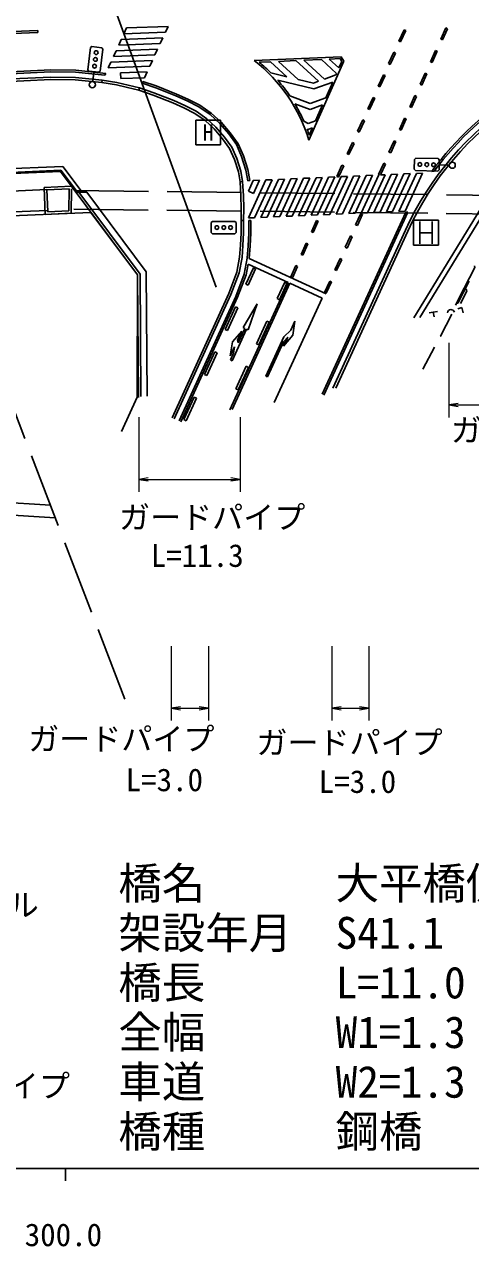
# Model space of a CAD drawing. Units: millimetres, scale not verified. Extents: x 40000 to 680000, y 20000 to 380000.
# Drawn here: x 364707 to 400636, y 198715 to 297182 of the extents above; entities that cross this region are included whole.
import ezdxf
from ezdxf.enums import TextEntityAlignment as Align

# ---------------------------------------------------------------- set-up
doc = ezdxf.new("R2010")
doc.units = ezdxf.units.MM
doc.header["$LTSCALE"] = 1000
doc.linetypes.add('DASHED', pattern=[7.5, 6, -1.5])
for name, color, linetype, lineweight in [('M-BGD', 7, 'Continuous', 25), ('M-BGD-EXST', 7, 'Continuous', 25), ('M-BMK-ROW', 30, 'Continuous', 25), ('M-STR-HTXT', 7, 'Continuous', 13), ('M-STR-STRC', 7, 'Continuous', 25), ('M-TTL-BAND', 7, 'Continuous', 25)]:
    doc.layers.add(name, color=color, linetype=linetype, lineweight=lineweight)
doc.styles.add('ＭＳ ゴシック', font='')
doc.styles.get('ＭＳ ゴシック').set_extended_font_data('MS Gothic')

# ---------------------------------------------------------------- blocks, each defined once
blk = doc.blocks.new('open_arrow')
at = {"color": 0, "linetype": 'Continuous', "lineweight": -2}
blk.add_lwpolyline([(7.5, 1.25), (0, 0), (7.5, -1.25)], dxfattribs=at)

msp = doc.modelspace()

# ---------------------------------------------------------------- linework, layer by layer
at = {"layer": 'M-BGD'}
for p, q in [((366834, 292943), (358904, 292567)), ((366837, 292743), (358913, 292367)), ((368806, 292911), (366834, 292943)), ((368795, 292711), (366837, 292743)), ((370935, 292496), (368795, 292711)), ((370960, 292694), (368806, 292911)), ((370960, 292694), (370935, 292496)), ((372111, 292308), (370935, 292496)), ((372150, 292505), (370960, 292694)), ((373056, 292295), (372150, 292505)), ((373009, 292100), (372111, 292308)), ((373909, 291877), (373009, 292100)), ((373965, 292070), (373056, 292295)), ((373965, 292070), (373909, 291877)), ((375061, 291495), (373909, 291877)), ((375130, 291683), (373965, 292070)), ((376659, 290862), (375061, 291495)), ((376737, 291046), (375130, 291683)), ((377537, 290464), (376659, 290862)), ((377623, 290645), (376737, 291046)), ((378535, 290187), (377623, 290645)), ((378432, 290015), (377537, 290464)), ((379259, 289430), (378432, 290015)), ((379385, 289586), (378535, 290187)), ((380130, 288902), (379385, 289586)), ((379986, 288762), (379259, 289430)), ((380670, 287976), (379986, 288762)), ((380828, 288100), (380130, 288902)), ((381230, 287189), (380670, 287976)), ((381404, 287288), (380828, 288100)), ((381613, 286312), (381230, 287189)), ((381800, 286383), (381404, 287288)), ((356499, 285254), (367793, 285744)), ((367793, 285744), (369349, 283662)), ((381938, 285301), (381613, 286312)), ((382133, 285349), (381800, 286383)), ((356613, 284958), (367648, 285438)), ((356651, 284860), (367599, 285336)), ((367599, 285336), (373822, 277002)), ((367648, 285438), (368973, 283663)), ((382075, 284512), (381938, 285301)), ((382274, 284535), (382133, 285349)), ((357183, 283474), (366500, 283882)), ((366292, 284050), (368490, 284145)), ((366386, 281881), (366292, 284050)), ((366577, 282090), (366500, 283882)), ((366501, 283858), (368299, 283936)), ((368299, 283936), (368279, 282164)), ((368499, 283945), (368476, 281972)), ((369724, 283660), (368973, 283663)), ((369098, 283663), (374021, 277069)), ((369724, 283660), (374520, 277237)), ((382075, 284512), (382274, 284535)), ((382142, 283357), (382075, 284512)), ((382342, 283366), (382274, 284535)), ((382174, 282367), (382142, 283357)), ((382374, 282368), (382342, 283366)), ((401914, 283109), (396080, 273541)), ((402191, 282794), (396563, 273565)), ((357818, 281821), (366573, 282203)), ((366386, 281882), (368476, 281972)), ((366577, 282090), (368279, 282164)), ((382153, 281399), (382174, 282367)), ((382353, 281397), (382374, 282368)), ((382154, 280389), (382153, 281399)), ((382353, 281397), (382153, 281399)), ((382354, 280384), (382353, 281397)), ((382100, 279390), (382154, 280389)), ((382299, 279378), (382354, 280384)), ((389554, 267874), (395394, 280620)), ((389778, 267884), (395576, 280536)), ((382035, 278424), (382100, 279390)), ((382233, 278398), (382299, 279378)), ((381803, 277230), (382035, 278424)), ((381997, 277175), (382233, 278398)), ((373822, 277002), (373883, 267120)), ((374083, 267202), (374021, 277069)), ((374582, 267223), (374520, 277237)), ((381155, 275493), (381803, 277230)), ((381340, 275417), (381997, 277175)), ((400119, 275946), (399418, 274574)), ((399599, 274731), (400528, 276503)), ((376592, 265495), (381155, 275493)), ((376774, 265412), (381340, 275417)), ((399594, 274723), (399599, 274731)), ((400338, 275684), (399828, 274690)), ((397296, 273936), (397630, 273995)), ((397630, 273995), (397963, 274055)), ((397630, 273995), (397697, 273620)), ((398202, 272065), (399130, 273837)), ((399929, 274364), (400045, 273955)), ((398197, 272056), (398202, 272065)), ((396804, 269400), (397733, 271172)), ((366795, 258447), (362167, 258732)), ((367190, 257420), (362106, 257734))]:
    msp.add_line(p, q, dxfattribs=at)
at = {"layer": 'M-BGD', "linetype": 'DASHED'}
for p, q in [((404699, 283387), (368297, 283799)), ((404682, 281887), (368280, 282299)), ((362579, 269425), (373090, 242056))]:
    msp.add_line(p, q, dxfattribs=at)
at = {"layer": 'M-BGD'}
for points in [[(400119, 275946), (400983, 277606), (400961, 277731)], [(400119, 275946), (400315, 275809), (400338, 275684)], [(399603, 274263), (399762, 274334), (399929, 274364)]]:
    msp.add_lwpolyline(points, dxfattribs=at)
for centre, radius, start, end in [((418122, 270205), 25000, 92.51535, 155.38024), ((418122, 270205), 24800, 92.51535, 155.38024), ((399064, 273908), 296, 18.27865, 171.71365)]:
    msp.add_arc(centre, radius, start, end, dxfattribs=at)
at = {"layer": 'M-BGD-EXST'}
for p, q in [((370030, 295318), (370142, 295406)), ((370142, 295406), (370936, 295310)), ((369815, 293531), (370030, 295318)), ((371023, 295199), (370807, 293412)), ((370936, 295310), (371023, 295199)), ((369902, 293420), (369815, 293531)), ((370696, 293324), (369902, 293420)), ((370203, 292578), (370299, 293372)), ((370807, 293412), (370696, 293324)), ((378507, 289483), (380507, 289483)), ((378507, 287483), (378507, 289483)), ((380507, 289483), (380507, 287483)), ((380507, 287483), (378507, 287483)), ((396100, 285511), (396118, 286311)), ((396118, 286311), (396220, 286409)), ((396220, 286409), (398020, 286368)), ((398020, 286368), (398117, 286266)), ((398117, 286266), (398099, 285466)), ((398908, 285848), (398108, 285866)), ((396198, 285409), (396100, 285511)), ((397997, 285368), (396198, 285409)), ((398099, 285466), (397997, 285368)), ((379756, 281214), (379856, 281314)), ((379757, 280414), (379756, 281214)), ((379856, 281314), (381656, 281315)), ((381656, 281315), (381756, 281215)), ((381756, 281215), (381757, 280415)), ((396041, 281405), (396041, 279405)), ((398041, 281405), (396041, 281405)), ((396541, 281305), (396541, 279505)), ((397541, 279505), (397541, 281305)), ((398041, 279405), (398041, 281405)), ((379857, 280314), (379757, 280414)), ((381657, 280315), (379857, 280314)), ((381757, 280415), (381657, 280315)), ((396541, 280405), (397541, 280405)), ((396041, 279405), (398041, 279405))]:
    msp.add_line(p, q, dxfattribs=at)
for centre, radius in [((370419, 294365), 150), ((370485, 294911), 150), ((370353, 293819), 150), ((370173, 292330), 250), ((396559, 285901), 150), ((397109, 285888), 150), ((397659, 285876), 150), ((399158, 285842), 250), ((380207, 280814), 150), ((380757, 280815), 150), ((381307, 280815), 150)]:
    msp.add_circle(centre, radius, dxfattribs=at)
at = {"layer": 'M-BMK-ROW'}
for p, q in [((370059, 282041), (363653, 281763)), ((373821, 277003), (370059, 282041)), ((373792, 267162), (373821, 277003)), ((372521, 264392), (373792, 267162))]:
    msp.add_line(p, q, dxfattribs=at)
at = {"layer": 'M-STR-HTXT'}
for p, q in [((398900, 271526), (398900, 265526)), ((398900, 266526), (413638, 266526)), ((373909, 265529), (373909, 259529)), ((382075, 265529), (382075, 259529)), ((373909, 260529), (382075, 260529)), ((376535, 247089), (376535, 241089)), ((379535, 247089), (379535, 241089)), ((389454, 247089), (389454, 241089)), ((392454, 247089), (392454, 241089)), ((376535, 242089), (379535, 242089)), ((389454, 242089), (392454, 242089))]:
    msp.add_line(p, q, dxfattribs=at)
at = {"layer": 'M-STR-STRC'}
for p, q in [((380157, 276005), (363525, 321779)), ((360791, 296477), (365786, 296694)), ((360797, 296327), (365793, 296544)), ((365786, 296694), (365793, 296544)), ((372715, 296438), (372926, 296896)), ((372715, 296438), (376059, 296554)), ((372926, 296896), (376269, 297012)), ((376269, 297012), (376059, 296554)), ((394865, 295848), (395281, 296757)), ((395418, 296694), (395001, 295785)), ((395281, 296757), (395418, 296694)), ((398233, 295995), (398649, 296905)), ((398786, 296842), (398369, 295933)), ((398649, 296905), (398786, 296842)), ((372295, 295523), (372505, 295981)), ((372295, 295523), (375640, 295639)), ((372505, 295981), (375849, 296097)), ((375849, 296097), (375640, 295639)), ((395001, 295785), (394865, 295848)), ((398369, 295933), (398233, 295995)), ((371875, 294608), (372085, 295066)), ((371875, 294608), (375220, 294724)), ((372085, 295066), (375430, 295182)), ((375430, 295182), (375220, 294724)), ((383217, 294271), (390212, 294579)), ((390130, 294425), (389258, 294387)), ((390130, 294425), (390267, 294203)), ((390212, 294579), (390436, 294215)), ((394032, 294029), (394448, 294938)), ((394585, 294876), (394168, 293967)), ((394448, 294938), (394585, 294876)), ((397399, 294177), (397816, 295086)), ((397952, 295024), (397536, 294115)), ((397816, 295086), (397952, 295024)), ((366825, 293519), (358877, 293141)), ((368840, 293486), (366825, 293519)), ((371248, 293243), (368840, 293486)), ((371454, 293693), (371664, 294151)), ((371454, 293693), (374801, 293809)), ((371664, 294151), (375011, 294267)), ((375011, 294267), (374801, 293809)), ((383620, 294139), (384525, 294179)), ((384525, 294179), (385845, 292969)), ((385160, 294207), (386573, 294269)), ((385160, 294207), (386747, 292753)), ((388394, 292601), (386573, 294269)), ((387209, 294297), (388622, 294359)), ((387209, 294297), (388868, 292777)), ((390436, 294215), (387623, 287850)), ((388622, 294359), (389842, 293241)), ((389258, 294387), (390034, 293676)), ((390267, 294203), (390034, 293676)), ((394168, 293967), (394032, 294029)), ((397536, 294115), (397399, 294177)), ((366827, 293368), (358884, 292991)), ((368831, 293336), (366827, 293368)), ((371181, 293099), (368831, 293336)), ((371181, 293099), (371248, 293243)), ((374591, 293352), (372446, 293277)), ((372462, 292827), (372446, 293277)), ((374382, 292894), (372462, 292827)), ((374177, 292447), (374240, 292584)), ((375326, 292223), (374240, 292584)), ((374591, 293352), (374382, 292894)), ((384559, 293277), (385845, 292969)), ((385111, 292682), (388027, 291984)), ((387998, 292454), (386747, 292753)), ((387998, 292454), (388394, 292601)), ((388027, 291984), (389534, 292544)), ((389787, 293119), (388868, 292777)), ((388970, 291268), (389534, 292544)), ((389842, 293241), (389787, 293119)), ((393199, 292211), (393615, 293120)), ((393751, 293058), (393335, 292149)), ((393615, 293120), (393751, 293058)), ((396566, 292359), (396983, 293268)), ((397119, 293206), (396703, 292297)), ((396983, 293268), (397119, 293206)), ((375275, 292082), (374177, 292447)), ((376903, 291437), (375275, 292082)), ((376961, 291575), (375326, 292223)), ((377870, 291164), (376961, 291575)), ((393335, 292149), (393199, 292211)), ((396703, 292297), (396566, 292359)), ((377806, 291028), (376903, 291437)), ((378754, 290553), (377806, 291028)), ((378831, 290682), (377870, 291164)), ((379653, 289918), (378754, 290553)), ((379747, 290035), (378831, 290682)), ((386083, 291421), (387714, 290801)), ((386487, 290786), (387712, 290321)), ((387712, 290321), (388716, 290694)), ((387714, 290801), (388970, 291268)), ((388152, 289417), (388716, 290694)), ((392365, 290393), (392782, 291302)), ((392918, 291240), (392502, 290330)), ((392782, 291302), (392918, 291240)), ((395733, 290541), (396150, 291450)), ((395869, 290478), (395733, 290541)), ((396286, 291388), (395869, 290478)), ((396150, 291450), (396286, 291388)), ((380435, 289199), (379653, 289918)), ((380543, 289304), (379747, 290035)), ((392502, 290330), (392365, 290393)), ((394900, 288723), (395317, 289632)), ((395453, 289569), (395036, 288660)), ((395317, 289632), (395453, 289569)), ((381162, 288363), (380435, 289199)), ((381280, 288456), (380543, 289304)), ((387208, 289393), (387568, 289201)), ((387478, 288739), (387535, 288708)), ((387535, 288708), (387898, 288843)), ((387568, 289201), (388152, 289417)), ((387646, 288271), (387898, 288843)), ((391532, 288575), (391949, 289484)), ((391668, 288512), (391532, 288575)), ((392085, 289421), (391668, 288512)), ((391949, 289484), (392085, 289421)), ((395036, 288660), (394900, 288723)), ((381776, 287498), (381162, 288363)), ((381908, 287572), (381280, 288456)), ((382339, 286587), (381908, 287572)), ((390699, 286757), (391116, 287666)), ((391252, 287603), (390835, 286694)), ((391116, 287666), (391252, 287603)), ((394067, 286905), (394483, 287814)), ((394620, 287751), (394203, 286842)), ((394483, 287814), (394620, 287751)), ((382199, 286534), (381776, 287498)), ((382692, 285487), (382339, 286587)), ((390835, 286694), (390699, 286757)), ((394203, 286842), (394067, 286905)), ((382546, 285451), (382199, 286534)), ((389866, 284938), (390282, 285847)), ((390419, 285785), (390002, 284876)), ((390282, 285847), (390419, 285785)), ((393234, 285086), (393650, 285995)), ((393787, 285933), (393386, 285059)), ((393650, 285995), (393787, 285933)), ((382697, 284584), (382546, 285451)), ((382847, 284601), (382692, 285487)), ((382697, 284584), (382847, 284601)), ((384148, 284653), (382743, 281588)), ((383137, 284609), (382745, 283753)), ((383642, 284631), (383137, 284609)), ((383642, 284631), (383154, 283566)), ((384653, 284675), (383248, 281611)), ((385158, 284697), (383754, 281633)), ((384653, 284675), (384148, 284653)), ((385663, 284720), (384259, 281655)), ((386168, 284742), (384764, 281677)), ((385663, 284720), (385158, 284697)), ((386673, 284764), (385269, 281699)), ((387179, 284786), (385774, 281722)), ((386673, 284764), (386168, 284742)), ((387684, 284808), (386279, 281744)), ((388189, 284831), (386785, 281766)), ((387684, 284808), (387179, 284786)), ((388694, 284853), (387290, 281788)), ((389199, 284875), (387795, 281810)), ((388694, 284853), (388189, 284831)), ((389704, 284897), (388300, 281832)), ((390210, 284919), (388805, 281855)), ((389704, 284897), (389199, 284875)), ((390715, 284941), (389310, 281877)), ((391220, 284964), (389816, 281899)), ((390002, 284876), (389866, 284938)), ((390715, 284941), (390210, 284919)), ((391725, 284986), (390321, 281921)), ((392230, 285008), (390826, 281943)), ((391725, 284986), (391220, 284964)), ((392735, 285030), (391331, 281966)), ((393241, 285052), (391836, 281988)), ((392735, 285030), (392230, 285008)), ((393746, 285075), (392341, 282010)), ((394251, 285097), (392847, 282032)), ((393302, 285055), (393234, 285086)), ((393241, 285052), (393302, 285055)), ((394756, 285119), (393352, 282054)), ((393746, 285075), (393386, 285059)), ((395261, 285141), (393857, 282077)), ((394756, 285119), (394251, 285097)), ((395766, 285163), (394362, 282099)), ((396272, 285186), (394867, 282121)), ((395766, 285163), (395261, 285141)), ((396777, 285208), (395372, 282143)), ((396777, 285208), (396272, 285186)), ((397506, 285340), (397699, 285348)), ((383154, 283566), (382745, 283753)), ((383754, 281633), (384259, 281655)), ((384764, 281677), (385269, 281699)), ((385774, 281722), (386279, 281744)), ((386785, 281766), (387290, 281788)), ((387795, 281810), (388300, 281832)), ((388696, 267383), (395415, 282045)), ((388805, 281855), (389310, 281877)), ((388832, 267320), (395583, 282052)), ((389816, 281899), (390321, 281921)), ((390826, 281943), (391331, 281966)), ((391798, 281956), (391381, 281047)), ((391518, 280985), (391934, 281894)), ((391934, 281894), (391798, 281956)), ((391836, 281988), (392341, 282010)), ((392847, 282032), (393352, 282054)), ((393857, 282077), (394362, 282099)), ((394867, 282121), (395372, 282143)), ((395415, 282045), (395583, 282052)), ((382743, 281588), (383248, 281611)), ((382779, 280373), (382778, 281393)), ((382778, 281393), (382928, 281391)), ((382929, 280369), (382928, 281391)), ((388238, 281387), (387822, 280478)), ((387958, 280415), (388375, 281324)), ((388375, 281324), (388238, 281387)), ((391381, 281047), (391518, 280985)), ((382724, 279352), (382779, 280373)), ((382873, 279343), (382929, 280369)), ((387822, 280478), (387958, 280415)), ((390548, 279229), (390965, 280138)), ((391101, 280075), (390685, 279166)), ((390965, 280138), (391101, 280075)), ((382656, 278343), (382724, 279352)), ((382805, 278324), (382873, 279343)), ((387405, 279569), (386988, 278659)), ((387125, 278597), (387541, 279506)), ((387541, 279506), (387405, 279569)), ((390685, 279166), (390548, 279229)), ((382407, 277060), (382656, 278343)), ((382552, 277019), (382716, 277868)), ((382716, 277868), (385947, 276387)), ((382804, 278322), (388999, 275484)), ((386572, 277750), (386155, 276841)), ((386292, 276779), (386708, 277688)), ((386708, 277688), (386572, 277750)), ((386988, 278659), (387125, 278597)), ((389715, 277411), (390132, 278320)), ((390268, 278257), (389851, 277348)), ((390132, 278320), (390268, 278257)), ((381732, 275254), (382407, 277060)), ((381871, 275196), (382552, 277019)), ((382540, 276248), (383142, 277563)), ((383324, 277479), (382721, 276165)), ((383142, 277563), (383324, 277479)), ((386155, 276841), (386292, 276779)), ((389851, 277348), (389715, 277411)), ((381250, 266136), (385947, 276387)), ((386084, 276325), (381428, 266165)), ((382721, 276165), (382540, 276248)), ((385067, 275090), (385669, 276405)), ((385851, 276321), (385249, 275007)), ((385669, 276405), (385851, 276321)), ((386084, 276325), (388675, 275137)), ((388882, 275592), (389298, 276502)), ((389435, 276439), (389018, 275530)), ((389298, 276502), (389435, 276439)), ((377160, 265236), (381732, 275254)), ((377297, 265174), (381871, 275196)), ((384814, 266713), (388675, 275137)), ((385249, 275007), (385067, 275090)), ((389018, 275530), (388882, 275592)), ((380873, 272612), (381706, 274430)), ((381888, 274347), (381055, 272529)), ((381706, 274430), (381888, 274347)), ((382329, 272754), (383451, 274660)), ((383451, 274660), (382738, 272567)), ((383401, 271454), (384234, 273272)), ((384416, 273189), (383582, 271371)), ((384234, 273272), (384416, 273189)), ((386496, 273264), (386163, 272537)), ((386311, 272139), (386496, 273264)), ((381055, 272529), (380873, 272612)), ((382601, 272629), (381434, 270084)), ((381472, 271607), (382204, 272482)), ((382204, 272482), (381870, 271754)), ((381928, 271522), (382465, 272692)), ((382465, 272692), (382329, 272754)), ((382738, 272567), (382601, 272629)), ((385593, 272013), (384140, 268844)), ((385571, 271605), (385913, 271992)), ((385580, 271264), (386311, 272139)), ((385913, 271992), (385580, 271264)), ((386163, 272537), (385593, 272013)), ((379207, 268976), (380040, 270794)), ((380040, 270794), (380222, 270711)), ((381286, 270482), (381472, 271607)), ((381620, 271209), (381286, 270482)), ((381550, 270697), (381620, 271209)), ((381870, 271754), (381928, 271522)), ((383582, 271371), (383401, 271454)), ((384277, 268781), (385571, 271605)), ((380222, 270711), (379389, 268892)), ((381297, 270147), (381550, 270697)), ((381434, 270084), (381297, 270147)), ((379389, 268892), (379207, 268976)), ((381734, 267818), (382567, 269636)), ((382749, 269552), (381916, 267734)), ((382567, 269636), (382749, 269552)), ((384140, 268844), (384209, 268813)), ((384209, 268813), (384277, 268781)), ((377540, 265339), (378374, 267158)), ((378556, 267074), (377722, 265256)), ((378374, 267158), (378556, 267074)), ((381916, 267734), (381734, 267818)), ((377722, 265256), (377540, 265339))]:
    msp.add_line(p, q, dxfattribs=at)
for centre, radius, start, end in [((418122, 270205), 25575, 100.05357, 143.71601), ((418122, 270205), 25425, 100.28773, 143.44371), ((375258, 284087), 12925, 16.92481, 51.99327), ((375258, 284087), 13075, 44.656, 50.24358), ((375258, 284087), 13075, 34.11961, 41.09783), ((375258, 284087), 13075, 23.94208, 30.82145), ((375258, 284087), 13075, 18.6637, 20.83903)]:
    msp.add_arc(centre, radius, start, end, dxfattribs=at)
at = {"layer": 'M-TTL-BAND'}
for p, q in [((40000, 205000), (579000, 205000)), ((368000, 205000), (368000, 204000))]:
    msp.add_line(p, q, dxfattribs=at)

# ---------------------------------------------------------------- block references
at = {"layer": 'M-STR-HTXT', "xscale": 100, "yscale": 100}
for p in [(398900, 266526), (373909, 260529), (376535, 242089), (389454, 242089)]:
    msp.add_blockref('open_arrow', p, dxfattribs=at)
at = {"layer": 'M-STR-HTXT', "xscale": 100, "yscale": 100, "rotation": 180}
for p in [(382075, 260529), (379535, 242089), (392454, 242089)]:
    msp.add_blockref('open_arrow', p, dxfattribs=at)

# ---------------------------------------------------------------- texts
at = {"layer": 'M-BGD-EXST', "style": 'ＭＳ ゴシック'}
msp.add_text('H', height=1320, dxfattribs=at).set_placement((379507, 288483), align=Align.MIDDLE_CENTER)
at = {"layer": 'M-STR-HTXT', "style": 'ＭＳ ゴシック'}
for s, p in [('ガードパイプ', (406553, 263026)), ('ガードパイプ', (379823, 256006)), ('ガードパイプ', (372508, 238149)), ('ガードパイプ', (390888, 237851)), ('ガードレール', (358358, 224764)), ('ガードパイプ', (360868, 210186))]:
    msp.add_text(s, height=1833, dxfattribs=at).set_placement(p, align=Align.BOTTOM_CENTER)
for s, p in [('L=11.3', (378626, 254392)), ('L=3.0', (375971, 236320)), ('L=3.0', (391528, 236180))]:
    msp.add_text(s, height=1833, dxfattribs=at).set_placement(p, align=Align.MIDDLE_CENTER)
for s, p in [('橋名\u3000\u3000\u3000大平橋側道橋-2', (372268, 225938)), ('架設年月\u3000S41.1', (372268, 221938)), ('橋長\u3000\u3000\u3000L=11.0', (372268, 217938)), ('全幅\u3000\u3000\u3000W1=1.3', (372268, 213938)), ('車道\u3000\u3000\u3000W2=1.3', (372268, 209938)), ('橋種\u3000\u3000\u3000鋼橋', (372268, 205938))]:
    msp.add_text(s, height=2566, dxfattribs=at).set_placement(p, align=Align.BOTTOM_LEFT)
at = {"layer": 'M-TTL-BAND', "style": 'ＭＳ ゴシック'}
msp.add_text('300.0', height=1833, dxfattribs=at).set_placement((367844, 198195), align=Align.BOTTOM_CENTER)

doc.saveas('drawing.dxf')
